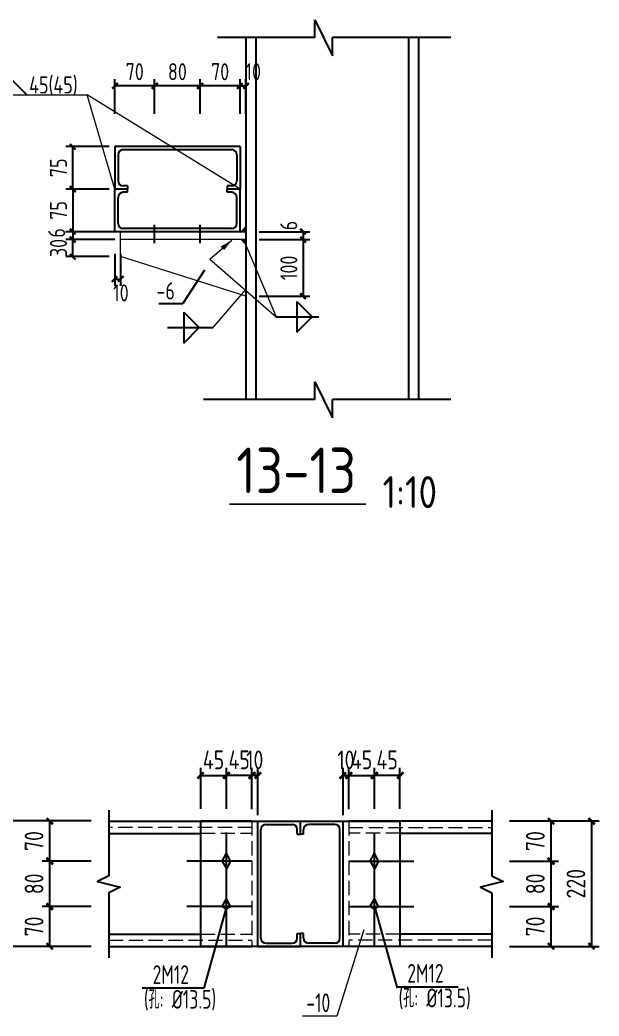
# Model space of a CAD drawing. Header units: millimetres. Extents: x 866561 to 877878, y 40199 to 44891.
# Drawn here: x 875697.3 to 875799, y 40355.1 to 40530.3 of the extents above; entities that cross this region are included whole.
import ezdxf

# ---------------------------------------------------------------- set-up
doc = ezdxf.new("R2010")
doc.units = ezdxf.units.MM
doc.header["$LTSCALE"] = 1000
doc.header["$MEASUREMENT"] = 0
doc.linetypes.add('DASH', pattern=[0.35, 0.25, -0.1])
doc.linetypes.add('DOTE', pattern=[2.42, 2, -0.2, 0.02, -0.2])
for name, color, linetype in [('AXIS', 3, 'Continuous'), ('D1', 112, 'Continuous'), ('D2', 6, 'Continuous'), ('DIM', 7, 'Continuous'), ('DOTE', 1, 'DOTE'), ('M_Prof', 2, 'Continuous'), ('M_Thin', 7, 'Continuous'), ('文字', 7, 'Continuous'), ('标注', 7, 'Continuous'), ('桩', 6, 'Continuous')]:
    doc.layers.add(name, color=color, linetype=linetype)
for name, color, linetype, lineweight in [('D3', 62, 'Continuous', 9), ('LZ', 64, 'Continuous', 9), ('数字', 3, 'Continuous', 9), ('细实线', 1, 'Continuous', 20)]:
    doc.layers.add(name, color=color, linetype=linetype, lineweight=lineweight)
doc.styles.add('GBHZ', font='gbenor.shx', dxfattribs={"width": 0.9, "bigfont": 'gbcbig.shx'})
doc.dimstyles.new('Y10', dxfattribs={"dimscale": 0, "dimtxt": 3, "dimasz": 0.01, "dimexe": 1.2, "dimexo": 1, "dimgap": 1, "dimtad": 1, "dimdec": 0, "dimlfac": 10, "dimzin": 0, "dimdsep": 46, "dimtxsty": 'GBHZ', "dimblk1": 'DX', "dimblk2": 'DX', "dimsah": 1, "dimcen": 0.09, "dimdle": 1, "dimadec": 0, "dimazin": 0, "dimtfac": 1, "dimtdec": 0, "dimtix": 1, "dimtmove": 2, "dimatfit": 3, "dimldrblk": 'DX', "dimfxl": 0, "dimtolj": 1, "dimtzin": 0, "dimarcsym": 0})
doc.dimstyles.new('Y10(110)', dxfattribs={"dimscale": 1.1, "dimtxt": 3, "dimasz": 0.01, "dimexe": 1.2, "dimexo": 1, "dimgap": 1, "dimtad": 1, "dimdec": 0, "dimlfac": 10, "dimzin": 0, "dimdsep": 46, "dimtxsty": 'GBHZ', "dimblk1": 'DX', "dimblk2": 'DX', "dimsah": 1, "dimcen": 0.09, "dimdle": 1, "dimadec": 0, "dimazin": 0, "dimtfac": 1, "dimtdec": 0, "dimtix": 1, "dimtmove": 2, "dimatfit": 3, "dimldrblk": 'DX', "dimfxl": 0, "dimtolj": 1, "dimtzin": 0, "dimarcsym": 0})

# ---------------------------------------------------------------- blocks, each defined once
blk = doc.blocks.new('DX')
at = {"color": 0, "linetype": 'ByBlock', "const_width": 40}
blk.add_lwpolyline([(-54, -51), (46, 49)], dxfattribs=at)
blk = doc.blocks.new('*D1036')
at = {"layer": 'Defpoints', "color": 0, "linetype": 'ByBlock', "transparency": 16777216}
for p in [(875782.17, 40389.4), (875782.17, 40367.35), (875797.68, 40367.35)]:
    blk.add_point(p, dxfattribs=at)
at = {"layer": 'DIM', "color": 0, "linetype": 'ByBlock', "lineweight": -2, "transparency": 16777216}
for p, q in [((875783.27, 40389.4), (875799, 40389.4)), ((875797.68, 40389.39), (875797.68, 40367.36)), ((875783.27, 40367.35), (875799, 40367.35))]:
    blk.add_line(p, q, dxfattribs=at)
at = {"layer": 'DIM', "color": 0, "linetype": 'ByBlock', "lineweight": -2, "transparency": 16777216, "xscale": 0.011, "yscale": 0.011, "zscale": 0.011}
for p, rotation in [((875797.68, 40389.4), 90), ((875797.68, 40367.35), 270)]:
    blk.add_blockref('DX', p, dxfattribs=dict(at, rotation=rotation))
at = {"layer": 'DIM', "color": 0, "linetype": 'ByBlock', "transparency": 16777216, "insert": (875794.93, 40378.37), "char_height": 3.3, "attachment_point": 5, "rotation": 90, "style": 'GBHZ'}
blk.add_mtext('\\A1;220', dxfattribs=at)
blk = doc.blocks.new('*D1037')
at = {"layer": 'Defpoints', "color": 0, "linetype": 'ByBlock', "transparency": 16777216}
for p in [(875759.52, 40397.4), (875759.52, 40390.45), (875764.02, 40390.45)]:
    blk.add_point(p, dxfattribs=at)
at = {"layer": 'DIM', "color": 0, "linetype": 'ByBlock', "lineweight": -2, "transparency": 16777216}
for p, q in [((875759.52, 40391.55), (875759.52, 40398.72)), ((875764.02, 40391.55), (875764.02, 40398.72)), ((875759.51, 40397.4), (875759.5, 40397.4)), ((875764.02, 40397.4), (875759.52, 40397.4)), ((875764.03, 40397.4), (875764.04, 40397.4))]:
    blk.add_line(p, q, dxfattribs=at)
at = {"layer": 'DIM', "color": 0, "linetype": 'ByBlock', "lineweight": -2, "transparency": 16777216, "xscale": 0.011, "yscale": 0.011, "zscale": 0.011}
blk.add_blockref('DX', (875759.52, 40397.4), dxfattribs=at)
at = {"layer": 'DIM', "color": 0, "linetype": 'ByBlock', "lineweight": -2, "transparency": 16777216, "xscale": 0.011, "yscale": 0.011, "zscale": 0.011, "rotation": 180}
blk.add_blockref('DX', (875764.02, 40397.4), dxfattribs=at)
at = {"layer": 'DIM', "color": 0, "linetype": 'ByBlock', "transparency": 16777216, "insert": (875761.77, 40400.15), "char_height": 3.3, "attachment_point": 5, "style": 'GBHZ'}
blk.add_mtext('\\A1;45', dxfattribs=at)
blk = doc.blocks.new('*D1038')
at = {"layer": 'Defpoints', "color": 0, "linetype": 'ByBlock', "transparency": 16777216}
for p in [(875755.02, 40397.4), (875754.02, 40389.35), (875755.02, 40390.4)]:
    blk.add_point(p, dxfattribs=at)
at = {"layer": 'DIM', "color": 0, "linetype": 'ByBlock', "lineweight": -2, "transparency": 16777216}
for p, q in [((875754.02, 40390.45), (875754.02, 40398.72)), ((875755.02, 40391.5), (875755.02, 40398.72)), ((875754.01, 40397.4), (875754, 40397.4)), ((875754.02, 40397.4), (875755.02, 40397.4)), ((875755.03, 40397.4), (875755.04, 40397.4))]:
    blk.add_line(p, q, dxfattribs=at)
at = {"layer": 'DIM', "color": 0, "linetype": 'ByBlock', "lineweight": -2, "transparency": 16777216, "xscale": 0.011, "yscale": 0.011, "zscale": 0.011}
blk.add_blockref('DX', (875754.02, 40397.4), dxfattribs=at)
at = {"layer": 'DIM', "color": 0, "linetype": 'ByBlock', "lineweight": -2, "transparency": 16777216, "xscale": 0.011, "yscale": 0.011, "zscale": 0.011, "rotation": 180}
blk.add_blockref('DX', (875755.02, 40397.4), dxfattribs=at)
at = {"layer": 'DIM', "color": 0, "linetype": 'ByBlock', "transparency": 16777216, "insert": (875754.52, 40400.15), "char_height": 3.3, "attachment_point": 5, "style": 'GBHZ'}
blk.add_mtext('\\A1;10', dxfattribs=at)
blk = doc.blocks.new('*D1039')
at = {"layer": 'Defpoints', "color": 0, "linetype": 'ByBlock', "transparency": 16777216}
for p in [(875759.52, 40397.41), (875755.02, 40390.4), (875759.52, 40390.46)]:
    blk.add_point(p, dxfattribs=at)
at = {"layer": 'DIM', "color": 0, "linetype": 'ByBlock', "lineweight": -2, "transparency": 16777216}
for p, q in [((875755.02, 40391.5), (875755.02, 40398.73)), ((875759.52, 40391.56), (875759.52, 40398.73)), ((875755.01, 40397.41), (875755, 40397.41)), ((875755.02, 40397.41), (875759.52, 40397.41)), ((875759.53, 40397.41), (875759.54, 40397.41))]:
    blk.add_line(p, q, dxfattribs=at)
at = {"layer": 'DIM', "color": 0, "linetype": 'ByBlock', "lineweight": -2, "transparency": 16777216, "xscale": 0.011, "yscale": 0.011, "zscale": 0.011}
blk.add_blockref('DX', (875755.02, 40397.41), dxfattribs=at)
at = {"layer": 'DIM', "color": 0, "linetype": 'ByBlock', "lineweight": -2, "transparency": 16777216, "xscale": 0.011, "yscale": 0.011, "zscale": 0.011, "rotation": 180}
blk.add_blockref('DX', (875759.52, 40397.41), dxfattribs=at)
at = {"layer": 'DIM', "color": 0, "linetype": 'ByBlock', "transparency": 16777216, "insert": (875757.27, 40400.16), "char_height": 3.3, "attachment_point": 5, "style": 'GBHZ'}
blk.add_mtext('\\A1;45', dxfattribs=at)
blk = doc.blocks.new('*D1040')
at = {"layer": 'Defpoints', "color": 0, "linetype": 'ByBlock', "transparency": 16777216}
for p in [(875782.17, 40374.35), (875790.56, 40374.35), (875782.17, 40367.35)]:
    blk.add_point(p, dxfattribs=at)
at = {"layer": 'DIM', "color": 0, "linetype": 'ByBlock', "lineweight": -2, "transparency": 16777216}
for p, q in [((875783.27, 40374.35), (875791.88, 40374.35)), ((875790.56, 40367.36), (875790.56, 40374.34)), ((875783.27, 40367.35), (875791.88, 40367.35))]:
    blk.add_line(p, q, dxfattribs=at)
at = {"layer": 'DIM', "color": 0, "linetype": 'ByBlock', "lineweight": -2, "transparency": 16777216, "xscale": 0.011, "yscale": 0.011, "zscale": 0.011}
for p, rotation in [((875790.56, 40374.35), 90), ((875790.56, 40367.35), 270)]:
    blk.add_blockref('DX', p, dxfattribs=dict(at, rotation=rotation))
at = {"layer": 'DIM', "color": 0, "linetype": 'ByBlock', "transparency": 16777216, "insert": (875787.81, 40370.85), "char_height": 3.3, "attachment_point": 5, "rotation": 90, "style": 'GBHZ'}
blk.add_mtext('\\A1;70', dxfattribs=at)
blk = doc.blocks.new('*D1041')
at = {"layer": 'Defpoints', "color": 0, "linetype": 'ByBlock', "transparency": 16777216}
for p in [(875782.17, 40382.35), (875790.56, 40382.35), (875782.17, 40374.35)]:
    blk.add_point(p, dxfattribs=at)
at = {"layer": 'DIM', "color": 0, "linetype": 'ByBlock', "lineweight": -2, "transparency": 16777216}
for p, q in [((875783.27, 40382.35), (875791.88, 40382.35)), ((875790.56, 40374.36), (875790.56, 40382.34)), ((875783.27, 40374.35), (875791.88, 40374.35))]:
    blk.add_line(p, q, dxfattribs=at)
at = {"layer": 'DIM', "color": 0, "linetype": 'ByBlock', "lineweight": -2, "transparency": 16777216, "xscale": 0.011, "yscale": 0.011, "zscale": 0.011}
for p, rotation in [((875790.56, 40382.35), 90), ((875790.56, 40374.35), 270)]:
    blk.add_blockref('DX', p, dxfattribs=dict(at, rotation=rotation))
at = {"layer": 'DIM', "color": 0, "linetype": 'ByBlock', "transparency": 16777216, "insert": (875787.81, 40378.35), "char_height": 3.3, "attachment_point": 5, "rotation": 90, "style": 'GBHZ'}
blk.add_mtext('\\A1;80', dxfattribs=at)
blk = doc.blocks.new('*D1042')
at = {"layer": 'Defpoints', "color": 0, "linetype": 'ByBlock', "transparency": 16777216}
for p in [(875782.17, 40389.4), (875790.56, 40389.4), (875782.17, 40382.35)]:
    blk.add_point(p, dxfattribs=at)
at = {"layer": 'DIM', "color": 0, "linetype": 'ByBlock', "lineweight": -2, "transparency": 16777216}
for p, q in [((875783.27, 40389.4), (875791.88, 40389.4)), ((875790.56, 40382.36), (875790.56, 40389.39)), ((875783.27, 40382.35), (875791.88, 40382.35))]:
    blk.add_line(p, q, dxfattribs=at)
at = {"layer": 'DIM', "color": 0, "linetype": 'ByBlock', "lineweight": -2, "transparency": 16777216, "xscale": 0.011, "yscale": 0.011, "zscale": 0.011}
for p, rotation in [((875790.56, 40389.4), 90), ((875790.56, 40382.35), 270)]:
    blk.add_blockref('DX', p, dxfattribs=dict(at, rotation=rotation))
at = {"layer": 'DIM', "color": 0, "linetype": 'ByBlock', "transparency": 16777216, "insert": (875787.81, 40385.87), "char_height": 3.3, "attachment_point": 5, "rotation": 90, "style": 'GBHZ'}
blk.add_mtext('\\A1;70', dxfattribs=at)
blk = doc.blocks.new('*D1043')
at = {"layer": 'Defpoints', "color": 0, "linetype": 'ByBlock', "transparency": 16777216}
for p in [(875710.88, 40389.4), (875695.37, 40367.35), (875710.88, 40367.35)]:
    blk.add_point(p, dxfattribs=at)
at = {"layer": 'DIM', "color": 0, "linetype": 'ByBlock', "lineweight": -2, "transparency": 16777216}
for p, q in [((875709.78, 40389.4), (875694.05, 40389.4)), ((875695.37, 40389.39), (875695.37, 40367.36)), ((875709.78, 40367.35), (875694.05, 40367.35))]:
    blk.add_line(p, q, dxfattribs=at)
at = {"layer": 'DIM', "color": 0, "linetype": 'ByBlock', "lineweight": -2, "transparency": 16777216, "xscale": 0.011, "yscale": 0.011, "zscale": 0.011}
for p, rotation in [((875695.37, 40389.4), 90), ((875695.37, 40367.35), 270)]:
    blk.add_blockref('DX', p, dxfattribs=dict(at, rotation=rotation))
at = {"layer": 'DIM', "color": 0, "linetype": 'ByBlock', "transparency": 16777216, "insert": (875692.62, 40378.37), "char_height": 3.3, "attachment_point": 5, "rotation": 90, "style": 'GBHZ'}
blk.add_mtext('\\A1;220', dxfattribs=at)
blk = doc.blocks.new('*D1044')
at = {"layer": 'Defpoints', "color": 0, "linetype": 'ByBlock', "transparency": 16777216}
for p in [(875733.52, 40397.4), (875729.02, 40390.45), (875733.52, 40390.45)]:
    blk.add_point(p, dxfattribs=at)
at = {"layer": 'DIM', "color": 0, "linetype": 'ByBlock', "lineweight": -2, "transparency": 16777216}
for p, q in [((875729.02, 40391.55), (875729.02, 40398.72)), ((875733.52, 40391.55), (875733.52, 40398.72)), ((875729.01, 40397.4), (875729, 40397.4)), ((875729.02, 40397.4), (875733.52, 40397.4)), ((875733.53, 40397.4), (875733.54, 40397.4))]:
    blk.add_line(p, q, dxfattribs=at)
at = {"layer": 'DIM', "color": 0, "linetype": 'ByBlock', "lineweight": -2, "transparency": 16777216, "xscale": 0.011, "yscale": 0.011, "zscale": 0.011}
blk.add_blockref('DX', (875729.02, 40397.4), dxfattribs=at)
at = {"layer": 'DIM', "color": 0, "linetype": 'ByBlock', "lineweight": -2, "transparency": 16777216, "xscale": 0.011, "yscale": 0.011, "zscale": 0.011, "rotation": 180}
blk.add_blockref('DX', (875733.52, 40397.4), dxfattribs=at)
at = {"layer": 'DIM', "color": 0, "linetype": 'ByBlock', "transparency": 16777216, "insert": (875731.27, 40400.15), "char_height": 3.3, "attachment_point": 5, "style": 'GBHZ'}
blk.add_mtext('\\A1;45', dxfattribs=at)
blk = doc.blocks.new('*D1045')
at = {"layer": 'Defpoints', "color": 0, "linetype": 'ByBlock', "transparency": 16777216}
for p in [(875738.02, 40397.4), (875738.02, 40390.4), (875739.02, 40389.35)]:
    blk.add_point(p, dxfattribs=at)
at = {"layer": 'DIM', "color": 0, "linetype": 'ByBlock', "lineweight": -2, "transparency": 16777216}
for p, q in [((875738.02, 40391.5), (875738.02, 40398.72)), ((875739.02, 40390.45), (875739.02, 40398.72)), ((875738.01, 40397.4), (875738, 40397.4)), ((875739.02, 40397.4), (875738.02, 40397.4)), ((875739.03, 40397.4), (875739.04, 40397.4))]:
    blk.add_line(p, q, dxfattribs=at)
at = {"layer": 'DIM', "color": 0, "linetype": 'ByBlock', "lineweight": -2, "transparency": 16777216, "xscale": 0.011, "yscale": 0.011, "zscale": 0.011}
blk.add_blockref('DX', (875738.02, 40397.4), dxfattribs=at)
at = {"layer": 'DIM', "color": 0, "linetype": 'ByBlock', "lineweight": -2, "transparency": 16777216, "xscale": 0.011, "yscale": 0.011, "zscale": 0.011, "rotation": 180}
blk.add_blockref('DX', (875739.02, 40397.4), dxfattribs=at)
at = {"layer": 'DIM', "color": 0, "linetype": 'ByBlock', "transparency": 16777216, "insert": (875738.52, 40400.15), "char_height": 3.3, "attachment_point": 5, "style": 'GBHZ'}
blk.add_mtext('\\A1;10', dxfattribs=at)
blk = doc.blocks.new('*D1046')
at = {"layer": 'Defpoints', "color": 0, "linetype": 'ByBlock', "transparency": 16777216}
for p in [(875733.52, 40397.41), (875733.52, 40390.46), (875738.02, 40390.4)]:
    blk.add_point(p, dxfattribs=at)
at = {"layer": 'DIM', "color": 0, "linetype": 'ByBlock', "lineweight": -2, "transparency": 16777216}
for p, q in [((875733.52, 40391.56), (875733.52, 40398.73)), ((875738.02, 40391.5), (875738.02, 40398.73)), ((875733.51, 40397.41), (875733.5, 40397.41)), ((875738.02, 40397.41), (875733.52, 40397.41)), ((875738.03, 40397.41), (875738.04, 40397.41))]:
    blk.add_line(p, q, dxfattribs=at)
at = {"layer": 'DIM', "color": 0, "linetype": 'ByBlock', "lineweight": -2, "transparency": 16777216, "xscale": 0.011, "yscale": 0.011, "zscale": 0.011}
blk.add_blockref('DX', (875733.52, 40397.41), dxfattribs=at)
at = {"layer": 'DIM', "color": 0, "linetype": 'ByBlock', "lineweight": -2, "transparency": 16777216, "xscale": 0.011, "yscale": 0.011, "zscale": 0.011, "rotation": 180}
blk.add_blockref('DX', (875738.02, 40397.41), dxfattribs=at)
at = {"layer": 'DIM', "color": 0, "linetype": 'ByBlock', "transparency": 16777216, "insert": (875735.77, 40400.16), "char_height": 3.3, "attachment_point": 5, "style": 'GBHZ'}
blk.add_mtext('\\A1;45', dxfattribs=at)
blk = doc.blocks.new('*D1047')
at = {"layer": 'Defpoints', "color": 0, "linetype": 'ByBlock', "transparency": 16777216}
for p in [(875702.49, 40374.35), (875710.88, 40374.35), (875710.88, 40367.35)]:
    blk.add_point(p, dxfattribs=at)
at = {"layer": 'DIM', "color": 0, "linetype": 'ByBlock', "lineweight": -2, "transparency": 16777216}
for p, q in [((875709.78, 40374.35), (875701.17, 40374.35)), ((875702.49, 40367.36), (875702.49, 40374.34)), ((875709.78, 40367.35), (875701.17, 40367.35))]:
    blk.add_line(p, q, dxfattribs=at)
at = {"layer": 'DIM', "color": 0, "linetype": 'ByBlock', "lineweight": -2, "transparency": 16777216, "xscale": 0.011, "yscale": 0.011, "zscale": 0.011}
for p, rotation in [((875702.49, 40374.35), 90), ((875702.49, 40367.35), 270)]:
    blk.add_blockref('DX', p, dxfattribs=dict(at, rotation=rotation))
at = {"layer": 'DIM', "color": 0, "linetype": 'ByBlock', "transparency": 16777216, "insert": (875699.74, 40370.85), "char_height": 3.3, "attachment_point": 5, "rotation": 90, "style": 'GBHZ'}
blk.add_mtext('\\A1;70', dxfattribs=at)
blk = doc.blocks.new('*D1048')
at = {"layer": 'Defpoints', "color": 0, "linetype": 'ByBlock', "transparency": 16777216}
for p in [(875702.49, 40382.35), (875710.88, 40382.35), (875710.88, 40374.35)]:
    blk.add_point(p, dxfattribs=at)
at = {"layer": 'DIM', "color": 0, "linetype": 'ByBlock', "lineweight": -2, "transparency": 16777216}
for p, q in [((875709.78, 40382.35), (875701.17, 40382.35)), ((875702.49, 40374.36), (875702.49, 40382.34)), ((875709.78, 40374.35), (875701.17, 40374.35))]:
    blk.add_line(p, q, dxfattribs=at)
at = {"layer": 'DIM', "color": 0, "linetype": 'ByBlock', "lineweight": -2, "transparency": 16777216, "xscale": 0.011, "yscale": 0.011, "zscale": 0.011}
for p, rotation in [((875702.49, 40382.35), 90), ((875702.49, 40374.35), 270)]:
    blk.add_blockref('DX', p, dxfattribs=dict(at, rotation=rotation))
at = {"layer": 'DIM', "color": 0, "linetype": 'ByBlock', "transparency": 16777216, "insert": (875699.74, 40378.35), "char_height": 3.3, "attachment_point": 5, "rotation": 90, "style": 'GBHZ'}
blk.add_mtext('\\A1;80', dxfattribs=at)
blk = doc.blocks.new('*D1049')
at = {"layer": 'Defpoints', "color": 0, "linetype": 'ByBlock', "transparency": 16777216}
for p in [(875702.49, 40389.4), (875710.88, 40389.4), (875710.88, 40382.35)]:
    blk.add_point(p, dxfattribs=at)
at = {"layer": 'DIM', "color": 0, "linetype": 'ByBlock', "lineweight": -2, "transparency": 16777216}
for p, q in [((875709.78, 40389.4), (875701.17, 40389.4)), ((875702.49, 40382.36), (875702.49, 40389.39)), ((875709.78, 40382.35), (875701.17, 40382.35))]:
    blk.add_line(p, q, dxfattribs=at)
at = {"layer": 'DIM', "color": 0, "linetype": 'ByBlock', "lineweight": -2, "transparency": 16777216, "xscale": 0.011, "yscale": 0.011, "zscale": 0.011}
for p, rotation in [((875702.49, 40389.4), 90), ((875702.49, 40382.35), 270)]:
    blk.add_blockref('DX', p, dxfattribs=dict(at, rotation=rotation))
at = {"layer": 'DIM', "color": 0, "linetype": 'ByBlock', "transparency": 16777216, "insert": (875699.74, 40385.87), "char_height": 3.3, "attachment_point": 5, "rotation": 90, "style": 'GBHZ'}
blk.add_mtext('\\A1;70', dxfattribs=at)
blk = doc.blocks.new('*D1068')
at = {"layer": 'Defpoints', "color": 0, "linetype": 'ByBlock', "transparency": 16777216}
for p in [(875713.92, 40500.51), (875706.52, 40493.01), (875713.92, 40493.01)]:
    blk.add_point(p, dxfattribs=at)
at = {"layer": 'DIM', "color": 0, "linetype": 'ByBlock', "lineweight": -2, "transparency": 16777216}
for p, q in [((875712.92, 40500.51), (875705.32, 40500.51)), ((875706.52, 40500.5), (875706.52, 40493.02)), ((875712.92, 40493.01), (875705.32, 40493.01))]:
    blk.add_line(p, q, dxfattribs=at)
at = {"layer": 'DIM', "color": 0, "linetype": 'ByBlock', "lineweight": -2, "transparency": 16777216, "xscale": 0.01, "yscale": 0.01, "zscale": 0.01}
for p, rotation in [((875706.52, 40500.51), 90), ((875706.52, 40493.01), 270)]:
    blk.add_blockref('DX', p, dxfattribs=dict(at, rotation=rotation))
at = {"layer": 'DIM', "color": 0, "linetype": 'ByBlock', "transparency": 16777216, "insert": (875704.02, 40496.76), "char_height": 3, "attachment_point": 5, "rotation": 90, "style": 'GBHZ'}
blk.add_mtext('\\A1;75', dxfattribs=at)
blk = doc.blocks.new('*D1069')
at = {"layer": 'Defpoints', "color": 0, "linetype": 'ByBlock', "transparency": 16777216}
for p in [(875728.92, 40518.65), (875728.92, 40512.74), (875735.92, 40512.74)]:
    blk.add_point(p, dxfattribs=at)
at = {"layer": 'DIM', "color": 0, "linetype": 'ByBlock', "lineweight": -2, "transparency": 16777216}
for p, q in [((875728.92, 40513.74), (875728.92, 40519.85)), ((875735.92, 40513.74), (875735.92, 40519.85)), ((875735.91, 40518.65), (875728.93, 40518.65))]:
    blk.add_line(p, q, dxfattribs=at)
at = {"layer": 'DIM', "color": 0, "linetype": 'ByBlock', "lineweight": -2, "transparency": 16777216, "xscale": 0.01, "yscale": 0.01, "zscale": 0.01, "rotation": 180}
blk.add_blockref('DX', (875728.92, 40518.65), dxfattribs=at)
at = {"layer": 'DIM', "color": 0, "linetype": 'ByBlock', "lineweight": -2, "transparency": 16777216, "xscale": 0.01, "yscale": 0.01, "zscale": 0.01}
blk.add_blockref('DX', (875735.92, 40518.65), dxfattribs=at)
at = {"layer": 'DIM', "color": 0, "linetype": 'ByBlock', "transparency": 16777216, "insert": (875732.42, 40521.15), "char_height": 3, "attachment_point": 5, "style": 'GBHZ'}
blk.add_mtext('\\A1;70', dxfattribs=at)
blk = doc.blocks.new('*D1070')
at = {"layer": 'Defpoints', "color": 0, "linetype": 'ByBlock', "transparency": 16777216}
for p in [(875720.92, 40518.65), (875720.92, 40512.74), (875728.92, 40512.74)]:
    blk.add_point(p, dxfattribs=at)
at = {"layer": 'DIM', "color": 0, "linetype": 'ByBlock', "lineweight": -2, "transparency": 16777216}
for p, q in [((875720.92, 40513.74), (875720.92, 40519.85)), ((875728.92, 40513.74), (875728.92, 40519.85)), ((875728.91, 40518.65), (875720.93, 40518.65))]:
    blk.add_line(p, q, dxfattribs=at)
at = {"layer": 'DIM', "color": 0, "linetype": 'ByBlock', "lineweight": -2, "transparency": 16777216, "xscale": 0.01, "yscale": 0.01, "zscale": 0.01, "rotation": 180}
blk.add_blockref('DX', (875720.92, 40518.65), dxfattribs=at)
at = {"layer": 'DIM', "color": 0, "linetype": 'ByBlock', "lineweight": -2, "transparency": 16777216, "xscale": 0.01, "yscale": 0.01, "zscale": 0.01}
blk.add_blockref('DX', (875728.92, 40518.65), dxfattribs=at)
at = {"layer": 'DIM', "color": 0, "linetype": 'ByBlock', "transparency": 16777216, "insert": (875724.92, 40521.15), "char_height": 3, "attachment_point": 5, "style": 'GBHZ'}
blk.add_mtext('\\A1;80', dxfattribs=at)
blk = doc.blocks.new('*D1071')
at = {"layer": 'Defpoints', "color": 0, "linetype": 'ByBlock', "transparency": 16777216}
for p in [(875713.92, 40518.65), (875713.92, 40512.74), (875720.92, 40512.74)]:
    blk.add_point(p, dxfattribs=at)
at = {"layer": 'DIM', "color": 0, "linetype": 'ByBlock', "lineweight": -2, "transparency": 16777216}
for p, q in [((875713.92, 40513.74), (875713.92, 40519.85)), ((875720.92, 40513.74), (875720.92, 40519.85)), ((875720.91, 40518.65), (875713.93, 40518.65))]:
    blk.add_line(p, q, dxfattribs=at)
at = {"layer": 'DIM', "color": 0, "linetype": 'ByBlock', "lineweight": -2, "transparency": 16777216, "xscale": 0.01, "yscale": 0.01, "zscale": 0.01, "rotation": 180}
blk.add_blockref('DX', (875713.92, 40518.65), dxfattribs=at)
at = {"layer": 'DIM', "color": 0, "linetype": 'ByBlock', "lineweight": -2, "transparency": 16777216, "xscale": 0.01, "yscale": 0.01, "zscale": 0.01}
blk.add_blockref('DX', (875720.92, 40518.65), dxfattribs=at)
at = {"layer": 'DIM', "color": 0, "linetype": 'ByBlock', "transparency": 16777216, "insert": (875717.42, 40521.15), "char_height": 3, "attachment_point": 5, "style": 'GBHZ'}
blk.add_mtext('\\A1;70', dxfattribs=at)
blk = doc.blocks.new('*D1072')
at = {"layer": 'Defpoints', "color": 0, "linetype": 'ByBlock', "transparency": 16777216}
for p in [(875738.29, 40493.01), (875738.29, 40491.65), (875746.99, 40491.65)]:
    blk.add_point(p, dxfattribs=at)
at = {"layer": 'DIM', "color": 0, "linetype": 'ByBlock', "lineweight": -2, "transparency": 16777216}
for p, q in [((875739.29, 40493.01), (875748.19, 40493.01)), ((875746.99, 40493.02), (875746.99, 40493.03)), ((875746.99, 40493.01), (875746.99, 40491.65)), ((875739.29, 40491.65), (875748.19, 40491.65)), ((875746.99, 40491.64), (875746.99, 40491.63))]:
    blk.add_line(p, q, dxfattribs=at)
at = {"layer": 'DIM', "color": 0, "linetype": 'ByBlock', "lineweight": -2, "transparency": 16777216, "xscale": 0.01, "yscale": 0.01, "zscale": 0.01}
for p, rotation in [((875746.99, 40493.01), 270), ((875746.99, 40491.65), 90)]:
    blk.add_blockref('DX', p, dxfattribs=dict(at, rotation=rotation))
at = {"layer": 'DIM', "color": 0, "linetype": 'ByBlock', "transparency": 16777216, "insert": (875744.49, 40494.09), "char_height": 3, "attachment_point": 5, "rotation": 90, "style": 'GBHZ'}
blk.add_mtext('\\A1;6', dxfattribs=at)
blk = doc.blocks.new('*D1073')
at = {"layer": 'Defpoints', "color": 0, "linetype": 'ByBlock', "transparency": 16777216}
for p in [(875738.29, 40491.65), (875738.29, 40481.66), (875746.99, 40481.66)]:
    blk.add_point(p, dxfattribs=at)
at = {"layer": 'DIM', "color": 0, "linetype": 'ByBlock', "lineweight": -2, "transparency": 16777216}
for p, q in [((875739.29, 40491.65), (875748.19, 40491.65)), ((875746.99, 40491.64), (875746.99, 40481.67)), ((875739.29, 40481.66), (875748.19, 40481.66))]:
    blk.add_line(p, q, dxfattribs=at)
at = {"layer": 'DIM', "color": 0, "linetype": 'ByBlock', "lineweight": -2, "transparency": 16777216, "xscale": 0.01, "yscale": 0.01, "zscale": 0.01}
for p, rotation in [((875746.99, 40491.65), 90), ((875746.99, 40481.66), 270)]:
    blk.add_blockref('DX', p, dxfattribs=dict(at, rotation=rotation))
at = {"layer": 'DIM', "color": 0, "linetype": 'ByBlock', "transparency": 16777216, "insert": (875744.49, 40486.66), "char_height": 3, "attachment_point": 5, "rotation": 90, "style": 'GBHZ'}
blk.add_mtext('\\A1;100', dxfattribs=at)
blk = doc.blocks.new('*D1074')
at = {"layer": 'Defpoints', "color": 0, "linetype": 'ByBlock', "transparency": 16777216}
for p in [(875713.92, 40490.13), (875714.92, 40490.13), (875714.92, 40484.69)]:
    blk.add_point(p, dxfattribs=at)
at = {"layer": 'DIM', "color": 0, "linetype": 'ByBlock', "lineweight": -2, "transparency": 16777216}
for p, q in [((875713.92, 40489.13), (875713.92, 40483.49)), ((875714.92, 40489.13), (875714.92, 40483.49)), ((875713.91, 40484.69), (875713.9, 40484.69)), ((875713.92, 40484.69), (875714.92, 40484.69)), ((875714.93, 40484.69), (875714.94, 40484.69))]:
    blk.add_line(p, q, dxfattribs=at)
at = {"layer": 'DIM', "color": 0, "linetype": 'ByBlock', "lineweight": -2, "transparency": 16777216, "xscale": 0.01, "yscale": 0.01, "zscale": 0.01, "rotation": 180}
blk.add_blockref('DX', (875714.92, 40484.69), dxfattribs=at)
at = {"layer": 'DIM', "color": 0, "linetype": 'ByBlock', "lineweight": -2, "transparency": 16777216, "xscale": 0.01, "yscale": 0.01, "zscale": 0.01}
blk.add_blockref('DX', (875713.92, 40484.69), dxfattribs=at)
at = {"layer": 'DIM', "color": 0, "linetype": 'ByBlock', "transparency": 16777216, "insert": (875714.99, 40482.25), "char_height": 3, "attachment_point": 5, "style": 'GBHZ'}
blk.add_mtext('\\A1;10', dxfattribs=at)
blk = doc.blocks.new('*D1075')
at = {"layer": 'Defpoints', "color": 0, "linetype": 'ByBlock', "transparency": 16777216}
for p in [(875706.52, 40491.65), (875713.92, 40491.65), (875713.92, 40488.65)]:
    blk.add_point(p, dxfattribs=at)
at = {"layer": 'DIM', "color": 0, "linetype": 'ByBlock', "lineweight": -2, "transparency": 16777216}
for p, q in [((875712.92, 40491.65), (875705.32, 40491.65)), ((875706.52, 40491.66), (875706.52, 40491.67)), ((875706.52, 40488.65), (875706.52, 40491.65)), ((875712.92, 40488.65), (875705.32, 40488.65)), ((875706.52, 40488.64), (875706.52, 40488.63))]:
    blk.add_line(p, q, dxfattribs=at)
at = {"layer": 'DIM', "color": 0, "linetype": 'ByBlock', "lineweight": -2, "transparency": 16777216, "xscale": 0.01, "yscale": 0.01, "zscale": 0.01}
for p, rotation in [((875706.52, 40491.65), 270), ((875706.52, 40488.65), 90)]:
    blk.add_blockref('DX', p, dxfattribs=dict(at, rotation=rotation))
at = {"layer": 'DIM', "color": 0, "linetype": 'ByBlock', "transparency": 16777216, "insert": (875704.02, 40490.15), "char_height": 3, "attachment_point": 5, "rotation": 90, "style": 'GBHZ'}
blk.add_mtext('\\A1;30', dxfattribs=at)
blk = doc.blocks.new('*D1076')
at = {"layer": 'Defpoints', "color": 0, "linetype": 'ByBlock', "transparency": 16777216}
for p in [(875714.97, 40493.01), (875706.52, 40491.65), (875714.92, 40491.65)]:
    blk.add_point(p, dxfattribs=at)
at = {"layer": 'DIM', "color": 0, "linetype": 'ByBlock', "lineweight": -2, "transparency": 16777216}
for p, q in [((875713.97, 40493.01), (875705.32, 40493.01)), ((875706.52, 40493.02), (875706.52, 40493.03)), ((875706.52, 40493.01), (875706.52, 40491.65)), ((875713.92, 40491.65), (875705.32, 40491.65)), ((875706.52, 40491.64), (875706.52, 40491.63))]:
    blk.add_line(p, q, dxfattribs=at)
at = {"layer": 'DIM', "color": 0, "linetype": 'ByBlock', "lineweight": -2, "transparency": 16777216, "xscale": 0.01, "yscale": 0.01, "zscale": 0.01}
for p, rotation in [((875706.52, 40493.01), 270), ((875706.52, 40491.65), 90)]:
    blk.add_blockref('DX', p, dxfattribs=dict(at, rotation=rotation))
at = {"layer": 'DIM', "color": 0, "linetype": 'ByBlock', "transparency": 16777216, "insert": (875703.72, 40492.8), "char_height": 3, "attachment_point": 5, "rotation": 90, "style": 'GBHZ'}
blk.add_mtext('\\A1;6', dxfattribs=at)
blk = doc.blocks.new('*D1067')
at = {"layer": 'Defpoints', "color": 0, "linetype": 'ByBlock', "transparency": 16777216}
for p in [(875736.92, 40518.65), (875735.92, 40512.74), (875736.92, 40512.74)]:
    blk.add_point(p, dxfattribs=at)
at = {"layer": 'DIM', "color": 0, "linetype": 'ByBlock', "lineweight": -2, "transparency": 16777216}
for p, q in [((875735.92, 40513.74), (875735.92, 40519.85)), ((875736.92, 40513.74), (875736.92, 40519.85)), ((875735.91, 40518.65), (875735.9, 40518.65)), ((875735.92, 40518.65), (875736.92, 40518.65)), ((875736.93, 40518.65), (875736.94, 40518.65))]:
    blk.add_line(p, q, dxfattribs=at)
at = {"layer": 'DIM', "color": 0, "linetype": 'ByBlock', "lineweight": -2, "transparency": 16777216, "xscale": 0.01, "yscale": 0.01, "zscale": 0.01}
blk.add_blockref('DX', (875735.92, 40518.65), dxfattribs=at)
at = {"layer": 'DIM', "color": 0, "linetype": 'ByBlock', "lineweight": -2, "transparency": 16777216, "xscale": 0.01, "yscale": 0.01, "zscale": 0.01, "rotation": 180}
blk.add_blockref('DX', (875736.92, 40518.65), dxfattribs=at)
at = {"layer": 'DIM', "color": 0, "linetype": 'ByBlock', "transparency": 16777216, "insert": (875738.24, 40521.15), "char_height": 3, "attachment_point": 5, "style": 'GBHZ'}
blk.add_mtext('\\A1;10', dxfattribs=at)
blk = doc.blocks.new('*D1077')
at = {"layer": 'Defpoints', "color": 0, "linetype": 'ByBlock', "transparency": 16777216}
for p in [(875706.52, 40508), (875713.92, 40508), (875713.92, 40500.51)]:
    blk.add_point(p, dxfattribs=at)
at = {"layer": 'DIM', "color": 0, "linetype": 'ByBlock', "lineweight": -2, "transparency": 16777216}
for p, q in [((875712.92, 40508), (875705.32, 40508)), ((875706.52, 40500.52), (875706.52, 40507.99)), ((875712.92, 40500.51), (875705.32, 40500.51))]:
    blk.add_line(p, q, dxfattribs=at)
at = {"layer": 'DIM', "color": 0, "linetype": 'ByBlock', "lineweight": -2, "transparency": 16777216, "xscale": 0.01, "yscale": 0.01, "zscale": 0.01}
for p, rotation in [((875706.52, 40508), 90), ((875706.52, 40500.51), 270)]:
    blk.add_blockref('DX', p, dxfattribs=dict(at, rotation=rotation))
at = {"layer": 'DIM', "color": 0, "linetype": 'ByBlock', "transparency": 16777216, "insert": (875704.02, 40504.25), "char_height": 3, "attachment_point": 5, "rotation": 90, "style": 'GBHZ'}
blk.add_mtext('\\A1;75', dxfattribs=at)
blk = doc.blocks.new('FGERE')
at = {"layer": 'M_Prof'}
for p, q in [((869429.15, 40335.24), (869436.64, 40335.24)), ((869429.15, 40313.24), (869429.15, 40335.24)), ((869436.64, 40335.24), (869444.14, 40335.24)), ((869436.64, 40332.98), (869436.64, 40335.24)), ((869436.64, 40332.98), (869436.64, 40335.24)), ((869444.14, 40313.24), (869444.14, 40335.24)), ((869429.71, 40314.7), (869429.71, 40333.77)), ((869430.61, 40334.67), (869435.18, 40334.67)), ((869436.08, 40332.98), (869436.08, 40333.77)), ((869437.21, 40332.98), (869437.21, 40333.77)), ((869442.68, 40334.67), (869438.11, 40334.67)), ((869443.58, 40314.7), (869443.58, 40333.77)), ((869436.08, 40332.98), (869436.64, 40332.98)), ((869437.21, 40332.98), (869436.64, 40332.98)), ((869430.61, 40313.8), (869435.18, 40313.8)), ((869436.08, 40314.7), (869436.08, 40315.49)), ((869436.08, 40315.49), (869436.64, 40315.49)), ((869437.21, 40315.49), (869436.64, 40315.49)), ((869436.64, 40313.24), (869436.64, 40315.49)), ((869436.64, 40313.24), (869436.64, 40315.49)), ((869437.21, 40314.7), (869437.21, 40315.49)), ((869442.68, 40313.8), (869438.11, 40313.8)), ((869429.15, 40313.24), (869436.64, 40313.24)), ((869444.14, 40313.24), (869436.64, 40313.24))]:
    blk.add_line(p, q, dxfattribs=at)
for centre, start, end in [((869430.61, 40333.77), 90, 180), ((869435.18, 40333.77), 0, 90), ((869438.11, 40333.77), 90, 180), ((869442.68, 40333.77), 0, 90), ((869430.61, 40314.7), 180, 270), ((869435.18, 40314.7), 270, 0), ((869438.11, 40314.7), 180, 270), ((869442.68, 40314.7), 270, 0)]:
    blk.add_arc(centre, 0.902, start, end, dxfattribs=at)

msp = doc.modelspace()

# ---------------------------------------------------------------- linework, layer by layer
at = {"layer": 'D1'}
for p, q in [((875749.059, 40527.168, 5), (875749.059, 40530.253, 5)), ((875749.059, 40530.253, 5), (875752.137, 40523.932, 5)), ((875749.059, 40527.168, 5), (875731.976, 40527.168, 5)), ((875752.137, 40523.932, 5), (875752.137, 40527.168, 5)), ((875772.934, 40527.168, 5), (875752.137, 40527.168, 5)), ((875745.906, 40480.746, 5), (875745.906, 40475.337, 5)), ((875745.906, 40480.746, 5), (875748.611, 40478.041, 5)), ((875726.056, 40478.852, 5), (875728.76, 40476.148, 5)), ((875726.056, 40478.852, 5), (875726.056, 40473.443, 5)), ((875742.264, 40478.041, 5), (875749.787, 40478.041, 5)), ((875745.906, 40475.337, 5), (875748.611, 40478.041, 5)), ((875723.2, 40476.148, 5), (875731.205, 40476.148, 5)), ((875726.056, 40473.443, 5), (875728.76, 40476.148, 5)), ((875749.059, 40466.605, 5), (875752.137, 40460.283, 5)), ((875749.059, 40463.519, 5), (875749.059, 40466.605, 5)), ((875749.059, 40463.519, 5), (875729.486, 40463.519, 5)), ((875752.137, 40460.283, 5), (875752.137, 40463.519, 5)), ((875772.934, 40463.519, 5), (875752.137, 40463.519, 5))]:
    msp.add_line(p, q, dxfattribs=at)
at = {"layer": 'D1', "color": 251}
for p, q in [((875695.909, 40519.667), (875698.478, 40517.098)), ((875733.523, 40374.35), (875729.537, 40359.979)), ((875759.523, 40374.35), (875763.508, 40359.979)), ((875729.537, 40359.979), (875718.714, 40359.979)), ((875774.268, 40360.207), (875763.445, 40360.207))]:
    msp.add_line(p, q, dxfattribs=at)
at = {"layer": 'D2'}
for p, q in [((875736.917, 40527.168, 5), (875736.917, 40463.575, 5)), ((875738.72, 40527.168, 5), (875738.72, 40463.575, 5)), ((875765.497, 40527.168, 5), (875765.497, 40463.575, 5)), ((875767.3, 40527.168, 5), (875767.3, 40463.575, 5)), ((875713.917, 40508.004, 5), (875713.917, 40500.505, 5)), ((875735.92, 40508.004, 5), (875713.917, 40508.004, 5)), ((875714.487, 40506.539, 5), (875714.487, 40501.97, 5)), ((875734.455, 40507.44, 5), (875715.388, 40507.44, 5)), ((875735.357, 40506.539, 5), (875735.357, 40501.97, 5)), ((875735.92, 40508.004, 5), (875735.92, 40500.505, 5)), ((875716.177, 40500.505, 5), (875713.917, 40500.505, 5)), ((875713.917, 40493.007, 5), (875713.917, 40500.505, 5)), ((875716.177, 40500.505, 5), (875713.917, 40500.505, 5)), ((875716.177, 40501.069, 5), (875715.388, 40501.069, 5)), ((875716.177, 40499.942, 5), (875715.388, 40499.942, 5)), ((875716.177, 40501.069, 5), (875716.177, 40500.505, 5)), ((875716.177, 40499.942, 5), (875716.177, 40500.505, 5)), ((875734.455, 40501.069, 5), (875733.666, 40501.069, 5)), ((875733.666, 40501.069, 5), (875733.666, 40500.505, 5)), ((875735.92, 40500.505, 5), (875733.666, 40500.505, 5)), ((875733.666, 40499.942, 5), (875733.666, 40500.505, 5)), ((875735.92, 40500.505, 5), (875733.666, 40500.505, 5)), ((875734.455, 40499.942, 5), (875733.666, 40499.942, 5)), ((875735.92, 40493.007, 5), (875735.92, 40500.505, 5)), ((875714.487, 40494.472, 5), (875714.487, 40499.04, 5)), ((875735.357, 40494.472, 5), (875735.357, 40499.04, 5)), ((875720.917, 40490.979, 5), (875720.917, 40494.247, 5)), ((875728.917, 40490.979, 5), (875728.917, 40494.247, 5)), ((875736.917, 40493.007, 5), (875713.917, 40493.007, 5)), ((875734.455, 40493.571, 5), (875715.388, 40493.571, 5)), ((875736.917, 40493.007, 5), (875736.917, 40481.658, 5)), ((875712.869, 40389.353), (875738.023, 40389.353)), ((875738.023, 40389.353), (875729.023, 40389.353)), ((875746.524, 40389.353), (875754.023, 40389.353)), ((875755.023, 40389.353), (875764.023, 40389.353)), ((875780.176, 40389.353), (875755.023, 40389.353)), ((875712.869, 40387.212), (875729.023, 40387.212)), ((875780.176, 40387.212), (875764.023, 40387.212)), ((875712.869, 40369.494), (875729.023, 40369.494)), ((875780.176, 40369.494), (875764.023, 40369.494)), ((875712.869, 40367.353), (875738.023, 40367.353)), ((875780.176, 40367.353), (875755.023, 40367.353))]:
    msp.add_line(p, q, dxfattribs=at)
for centre, start, end in [((875715.388, 40506.539, 5), 90, 180), ((875734.455, 40506.539, 5), 0, 90), ((875715.388, 40501.97, 5), 180, 270), ((875734.455, 40501.97, 5), 270, 0), ((875715.388, 40499.04, 5), 90, 180), ((875734.455, 40499.04, 5), 0, 90), ((875715.388, 40494.472, 5), 180, 270), ((875734.455, 40494.472, 5), 270, 0)]:
    msp.add_arc(centre, 0.902, start, end, dxfattribs=at)
at = {"layer": 'D3'}
for p, q in [((875714.917, 40488.655, 5), (875714.917, 40493.007, 5)), ((875736.917, 40493.909, 5), (875736.146, 40493.007, 5)), ((875736.917, 40491.655, 5), (875714.917, 40491.655, 5)), ((875730.643, 40488.212, 5), (875734.508, 40491.553, 5)), ((875736.917, 40490.753, 5), (875736.146, 40491.655, 5)), ((875736.692, 40491.246, 5), (875742.264, 40478.041, 5)), ((875736.917, 40481.658, 5), (875714.917, 40488.655, 5)), ((875730.643, 40488.212, 5), (875742.264, 40478.041, 5)), ((875731.205, 40476.148, 5), (875736.917, 40482.842, 5))]:
    msp.add_line(p, q, dxfattribs=at)
for points in [[(875736.917, 40493.909, 5), (875736.917, 40493.007, 5), (875736.146, 40493.007, 5), (875736.917, 40493.007, 5)], [(875732.483, 40490.391, 5), (875734.508, 40491.553, 5), (875732.483, 40490.391, 5), (875733.167, 40489.804, 5)], [(875736.917, 40490.753, 5), (875736.917, 40491.655, 5), (875736.146, 40491.655, 5), (875736.917, 40491.655, 5)]]:
    msp.add_solid(points, dxfattribs=at)
at = {"layer": 'DOTE', "linetype": 'DOTE', "ltscale": 0.01}
for p, q in [((875733.523, 40367.353), (875733.523, 40388.282)), ((875759.523, 40367.353), (875759.523, 40388.282)), ((875738.023, 40382.353), (875726.571, 40382.353)), ((875755.023, 40382.353), (875766.474, 40382.353)), ((875738.023, 40374.35), (875726.571, 40374.35)), ((875755.023, 40374.35), (875766.474, 40374.35))]:
    msp.add_line(p, q, dxfattribs=at)
at = {"layer": 'LZ', "color": 251, "linetype": 'DASH', "ltscale": 0.01}
for p, q in [((875738.023, 40389.353), (875738.023, 40367.353)), ((875755.023, 40389.353), (875755.023, 40367.353)), ((875738.023, 40388.282), (875712.869, 40388.282)), ((875755.023, 40388.282), (875780.176, 40388.282)), ((875729.023, 40387.255), (875738.023, 40387.255)), ((875764.023, 40387.255), (875755.023, 40387.255)), ((875712.869, 40368.423), (875738.023, 40368.423)), ((875729.023, 40369.494), (875738.023, 40369.494)), ((875764.023, 40369.494), (875755.023, 40369.494)), ((875780.176, 40368.423), (875755.023, 40368.423))]:
    msp.add_line(p, q, dxfattribs=at)
at = {"layer": 'M_Thin', "color": 7}
for points in [[(875712.869, 40391.307), (875712.869, 40379.777), (875710.869, 40378.777), (875714.869, 40377.777), (875712.869, 40376.777), (875712.869, 40365.353)], [(875780.176, 40391.307), (875780.176, 40379.777), (875782.176, 40378.777), (875778.176, 40377.777), (875780.176, 40376.777), (875780.176, 40365.353)]]:
    msp.add_lwpolyline(points, dxfattribs=at)
at = {"layer": '数字'}
for p, q in [((875757.676, 40370.283), (875752.923, 40355.098)), ((875752.923, 40355.098), (875746.907, 40355.098))]:
    msp.add_line(p, q, dxfattribs=at)
at = {"layer": '文字', "color": 6, "const_width": 0.32, "elevation": 5}
msp.add_lwpolyline([(875734.024, 40445.102), (875758.069, 40445.102)], dxfattribs=at)
at = {"layer": '标注'}
msp.add_lwpolyline([(875729.023, 40389.353), (875764.023, 40389.353), (875764.023, 40367.353), (875729.023, 40367.353)], close=True, dxfattribs=at)
at = {"layer": '桩'}
for p, q in [((875729.652, 40486.249, 5), (875725.88, 40480.37, 5)), ((875721.663, 40480.37, 5), (875725.88, 40480.37, 5)), ((875732.774, 40382.353), (875733.523, 40383.734)), ((875732.774, 40382.353), (875733.523, 40380.971)), ((875734.272, 40382.353), (875733.523, 40383.734)), ((875734.272, 40382.353), (875733.523, 40380.971)), ((875758.774, 40382.353), (875759.523, 40383.734)), ((875758.774, 40382.353), (875759.523, 40380.971)), ((875760.272, 40382.353), (875759.523, 40383.734)), ((875760.272, 40382.353), (875759.523, 40380.971)), ((875732.774, 40374.35), (875733.523, 40375.731)), ((875734.272, 40374.35), (875733.523, 40375.731)), ((875758.774, 40374.35), (875759.523, 40375.731)), ((875760.272, 40374.35), (875759.523, 40375.731)), ((875732.774, 40374.35), (875733.523, 40373.968)), ((875734.272, 40374.35), (875733.523, 40373.968)), ((875758.774, 40374.35), (875759.523, 40373.968)), ((875760.272, 40374.35), (875759.523, 40373.968))]:
    msp.add_line(p, q, dxfattribs=at)
at = {"layer": '细实线', "color": 251}
for p in [(875693.481, 40517.098), (875735.92, 40500.505, 5)]:
    msp.add_line(p, (875709.068, 40517.098), dxfattribs=at)
msp.add_lwpolyline([(875713.917, 40500.505), (875709.068, 40517.098)], dxfattribs=at)

# ---------------------------------------------------------------- block references
at = {"layer": '标注'}
msp.add_blockref('FGERE', (6309.878, 54.114), dxfattribs=at)

# ---------------------------------------------------------------- texts
at = {"layer": 'AXIS', "style": 'GBHZ', "width": 0.8}
for s, p in [('2M12', (875720.565, 40360.744)), ('2M12', (875765.296, 40360.973)), ('(孔: %%C13.5)', (875719.033, 40356.401)), ('(孔: %%C13.5)', (875763.764, 40356.629)), ('-10', (875747.57, 40355.788))]:
    msp.add_text(s, height=3.3, dxfattribs=at).set_placement(p)
at = {"layer": '数字', "style": 'GBHZ', "width": 0.9}
for s, p in [('45(45)', (875698.875, 40517.32)), ('-6', (875721.234, 40481.1, 5))]:
    msp.add_text(s, height=3, dxfattribs=at).set_placement(p)
at = {"layer": '文字', "color": 6, "style": 'GBHZ'}
for s, height, p in [('13-13', 8, (875735.275, 40447.053, 5)), ('1:10', 5.6, (875760.949, 40444.432, 5))]:
    msp.add_text(s, height=height, dxfattribs=at).set_placement(p)

# ---------------------------------------------------------------- dimensions: what is measured, and where the dimension line sits
at = {"layer": 'DIM', "linetype": 'ByBlock'}
for base, p1, p2, angle, picture, middle in [((875713.917, 40518.649, 5), (875720.917, 40512.742, 5), (875713.917, 40512.742, 5), 180, '*D1071', (875717.417, 40521.149, 5)), ((875720.917, 40518.649, 5), (875728.917, 40512.742, 5), (875720.917, 40512.742, 5), 180, '*D1070', (875724.917, 40521.149, 5)), ((875728.917, 40518.649, 5), (875735.917, 40512.742, 5), (875728.917, 40512.742, 5), 180, '*D1069', (875732.417, 40521.149, 5)), ((875706.517, 40508.004, 5), (875713.917, 40500.505, 5), (875713.917, 40508.004, 5), 90, '*D1077', (875704.017, 40504.254, 5)), ((875706.517, 40493.007, 5), (875713.917, 40500.505, 5), (875713.917, 40493.007, 5), 270, '*D1068', (875704.017, 40496.756, 5)), ((875706.517, 40491.655, 5), (875713.917, 40488.655, 5), (875713.917, 40491.655, 5), 90, '*D1075', (875704.017, 40490.155, 5)), ((875746.989, 40481.658, 5), (875738.295, 40491.655, 5), (875738.295, 40481.658, 5), 270, '*D1073', (875744.489, 40486.656, 5))]:
    dim = msp.add_linear_dim(base=base, p1=p1, p2=p2, angle=angle, dimstyle='Y10', override={"dimscale": 1}, dxfattribs=at)
    dim.commit()
    dim.dimension.update_dxf_attribs({"geometry": picture, "text_midpoint": middle})
dim = msp.add_linear_dim(base=(875736.917, 40518.649, 5), p1=(875735.917, 40512.742, 5), p2=(875736.917, 40512.742, 5), dimstyle='Y10', override={"dimscale": 1}, dxfattribs=at)
dim.commit()
dim.dimension.update_dxf_attribs({"geometry": '*D1067', "text_midpoint": (875738.244, 40521.149, 5), "dimtype": 160})
for base, p1, p2, picture, middle in [((875746.989, 40491.655, 5), (875738.295, 40493.007, 5), (875738.295, 40491.655, 5), '*D1072', (875744.489, 40494.088, 5)), ((875706.517, 40491.655, 5), (875714.971, 40493.007, 5), (875714.917, 40491.655, 5), '*D1076', (875703.723, 40492.803, 5))]:
    dim = msp.add_linear_dim(base=base, p1=p1, p2=p2, angle=270, text='6', dimstyle='Y10', override={"dimscale": 1}, dxfattribs=at)
    dim.commit()
    dim.dimension.update_dxf_attribs({"geometry": picture, "text_midpoint": middle, "dimtype": 160})
dim = msp.add_linear_dim(base=(875714.917, 40484.686, 5), p1=(875713.917, 40490.127, 5), p2=(875714.917, 40490.127, 5), angle=180, dimstyle='Y10', override={"dimscale": 1}, dxfattribs=at)
dim.commit()
dim.dimension.update_dxf_attribs({"geometry": '*D1074', "text_midpoint": (875714.989, 40482.247, 5), "dimtype": 160})
at = {"layer": 'DIM', "color": 6, "linetype": 'ByBlock'}
for base, p1, p2, picture, middle in [((875733.523, 40397.395), (875729.023, 40390.449), (875733.523, 40390.449), '*D1044', (875731.273, 40400.145)), ((875755.023, 40397.395), (875754.023, 40389.353), (875755.023, 40390.399), '*D1038', (875754.523, 40400.145)), ((875759.523, 40397.409), (875755.023, 40390.399), (875759.523, 40390.463), '*D1039', (875757.273, 40400.159))]:
    dim = msp.add_linear_dim(base=base, p1=p1, p2=p2, dimstyle='Y10(110)', override={"dimtxsty": 'GBHZ'}, dxfattribs=at)
    dim.commit()
    dim.dimension.update_dxf_attribs({"geometry": picture, "text_midpoint": middle})
for base, p1, p2, angle, picture, middle in [((875733.523, 40397.409), (875738.023, 40390.399), (875733.523, 40390.463), 180, '*D1046', (875735.773, 40400.159)), ((875738.023, 40397.395), (875739.023, 40389.353), (875738.023, 40390.399), 180, '*D1045', (875738.523, 40400.145)), ((875759.523, 40397.395), (875764.023, 40390.449), (875759.523, 40390.449), 180, '*D1037', (875761.773, 40400.145)), ((875695.37, 40367.353), (875710.877, 40389.396), (875710.877, 40367.353), 90, '*D1043', (875692.62, 40378.374)), ((875702.488, 40389.396), (875710.877, 40382.353), (875710.877, 40389.396), 90, '*D1049', (875699.738, 40385.874)), ((875797.676, 40367.353), (875782.169, 40389.396), (875782.169, 40367.353), 90, '*D1036', (875794.926, 40378.374)), ((875790.558, 40389.396), (875782.169, 40382.353), (875782.169, 40389.396), 90, '*D1042', (875787.808, 40385.874)), ((875702.488, 40382.353), (875710.877, 40374.35), (875710.877, 40382.353), 90, '*D1048', (875699.738, 40378.351)), ((875790.558, 40382.353), (875782.169, 40374.35), (875782.169, 40382.353), 90, '*D1041', (875787.808, 40378.351)), ((875702.488, 40374.35), (875710.877, 40367.353), (875710.877, 40374.35), 90, '*D1047', (875699.738, 40370.851)), ((875790.558, 40374.35), (875782.169, 40367.353), (875782.169, 40374.35), 90, '*D1040', (875787.808, 40370.851))]:
    dim = msp.add_linear_dim(base=base, p1=p1, p2=p2, angle=angle, dimstyle='Y10(110)', override={"dimtxsty": 'GBHZ'}, dxfattribs=at)
    dim.commit()
    dim.dimension.update_dxf_attribs({"geometry": picture, "text_midpoint": middle})

doc.saveas('drawing.dxf')
